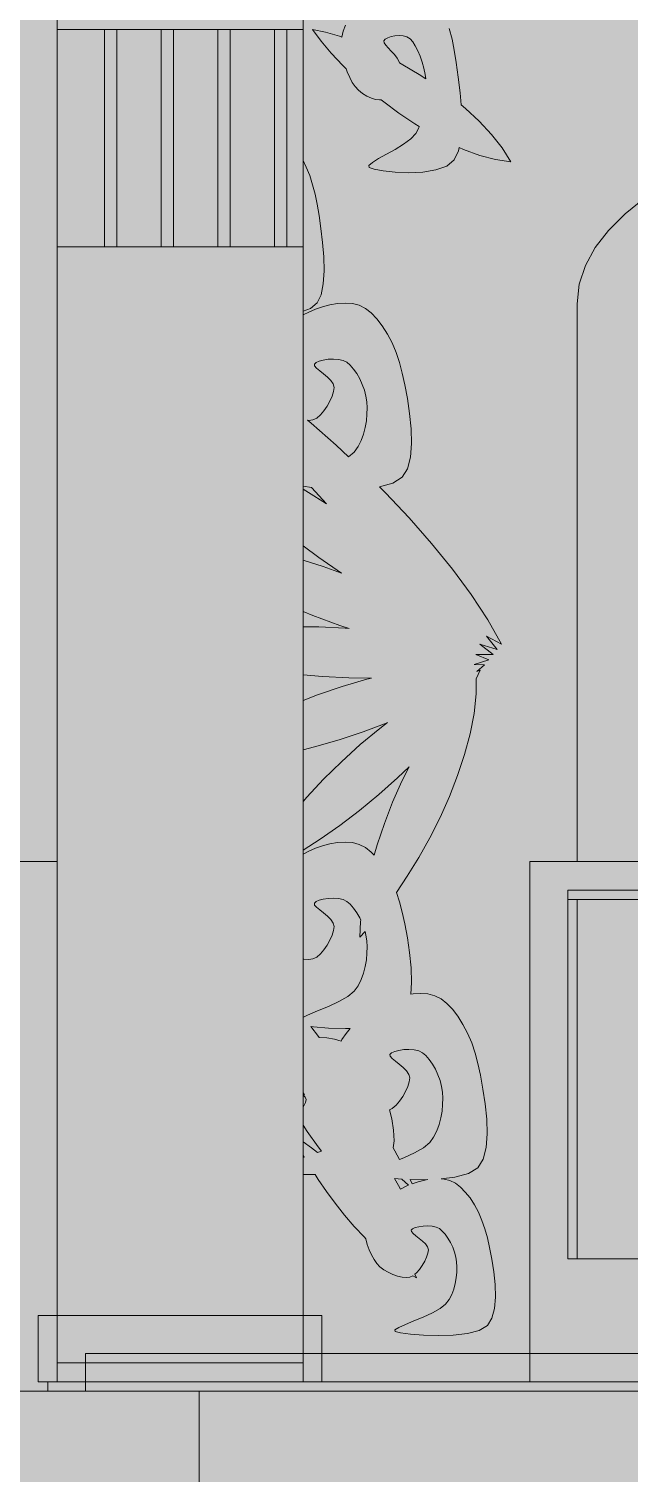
# Model space of a CAD drawing. Header units: millimetres. Extents: x -2412 to 16214, y -1176 to 12015.
# Drawn here: x 10244 to 11214, y 3486 to 5818 of the extents above; entities that cross this region are included whole.
import ezdxf

# ---------------------------------------------------------------- set-up
doc = ezdxf.new("R2010")
doc.units = ezdxf.units.MM
for name, color, linetype, lineweight, true_color in [('00_WHITE_BACKGROUND', 7, 'Continuous', 18, 0xffffff), ('01_STRUCTURE', 7, 'Continuous', 18, 0x000000), ('02_CORNICES', 7, 'Continuous', 18, 0x000000), ('03_FRAMES_DOORS', 7, 'Continuous', 18, 0x000000), ('06_ORNAMENT', 7, 'Continuous', 18, 0x000000), ('07_RAILINGS', 7, 'Continuous', 18, 0x000000)]:
    doc.layers.add(name, color=color, linetype=linetype, lineweight=lineweight, true_color=true_color)

msp = doc.modelspace()

# ---------------------------------------------------------------- linework, layer by layer
at = {"layer": '00_WHITE_BACKGROUND', "lineweight": 18, "true_color": 0xffffff}
msp.add_solid([(-2412.2137, -1175.5725), (16213.7405, -1175.5725), (-2412.2137, 12015.2672), (16213.7405, 12015.2672)], dxfattribs=at)
at = {"layer": '01_STRUCTURE', "color": 7, "lineweight": 18, "true_color": 0x000000}
for points in [[(10290.0763, 5465.6489), (10290.0763, 5816.7939), (10290.0763, 5969.4656), (10290.0763, 6564.8855)], [(13190.8397, 6244.2748), (10931.2977, 6244.2748), (10931.2977, 6155.6183), (10931.2977, 6015.2672), (10891.771, 6015.2672), (10687.0229, 6015.2672), (10687.0229, 5969.4656), (10687.0229, 5816.7939), (10687.0229, 5605.2519)], [(10290.0763, 5465.6489), (10366.4122, 5465.6489), (10386.2595, 5465.6489), (10458.0153, 5465.6489), (10477.8626, 5465.6489), (10549.6183, 5465.6489), (10569.4656, 5465.6489), (10641.2214, 5465.6489), (10661.0687, 5465.6489), (10687.0229, 5465.6489), (10687.0229, 5362.1832), (10687.0229, 5355.8168)], [(10290.0763, 4473.2824), (10290.0763, 5465.6489)], [(10183.2061, 5358.7786), (10183.2061, 4473.2824), (10290.0763, 4473.2824)], [(10687.0229, 4485.5878), (10687.0229, 4316.4733), (10687.0229, 4223.4809), (10687.0229, 4222.0763), (10687.0229, 4209.0229), (10687.0229, 4187.8321), (10687.0229, 4164.9008), (10687.0229, 4152.5344), (10687.0229, 4122.8855), (10687.0229, 4100.229), (10687.0229, 4099.2061), (10687.0229, 4096.6718), (10687.0229, 4076.7328)], [(10687.0229, 3740.458), (10290.0763, 3740.458), (10290.0763, 4473.2824)], [(10687.0229, 3664.1221), (10335.8779, 3664.1221), (10290.0763, 3664.1221)], [(10519.084, 2061.0687), (10519.084, 2305.3435), (10519.084, 2641.2214), (10519.084, 2961.8321), (10519.084, 3267.1756), (10519.084, 3282.4427), (10519.084, 3297.7099), (10519.084, 3389.313), (10519.084, 3618.3206)]]:
    msp.add_lwpolyline(points, dxfattribs=at)
at = {"layer": '02_CORNICES', "color": 7, "lineweight": 18, "true_color": 0x000000}
for points in [[(10290.0763, 3740.458), (10259.542, 3740.458), (10259.542, 3633.5878), (10274.8092, 3633.5878)], [(10717.5573, 3679.3893), (10717.5573, 3740.458), (10687.0229, 3740.458)], [(10717.5573, 3679.3893), (10687.0229, 3679.3893), (10335.8779, 3679.3893), (10335.8779, 3664.1221), (10335.8779, 3633.5878)], [(13404.5802, 3679.3893), (13068.7023, 3679.3893), (11053.4351, 3679.3893), (10717.5573, 3679.3893)], [(10717.5573, 3633.5878), (10717.5573, 3679.3893)], [(10335.8779, 3633.5878), (10290.0763, 3633.5878), (10274.8092, 3633.5878)], [(10274.8092, 3633.5878), (10274.8092, 3618.3206), (10335.8779, 3618.3206)], [(10687.0229, 3633.5878), (10335.8779, 3633.5878)], [(10335.8779, 3633.5878), (10335.8779, 3618.3206)], [(10335.8779, 3618.3206), (10519.084, 3618.3206), (13938.9313, 3618.3206), (13938.9313, 3633.5878)], [(13068.7023, 3633.5878), (11053.4351, 3633.5878)]]:
    msp.add_lwpolyline(points, dxfattribs=at)
at = {"layer": '03_FRAMES_DOORS', "color": 7, "lineweight": 18, "true_color": 0x000000}
for points in [[(11941.4198, 5782.9924), (11901.542, 5775.8015), (11854.5038, 5766.6412), (11805.542, 5756.3664), (11755.1298, 5744.9924), (11703.7252, 5732.5038), (11651.8015, 5718.8702), (11599.8321, 5704.1069), (11548.2901, 5688.1985), (11497.6336, 5671.145), (11448.3359, 5652.9313), (11400.855, 5633.5573), (11355.6794, 5613.0076), (11313.2672, 5591.2672), (11274.0916, 5568.3511), (11238.6107, 5544.229), (11207.313, 5518.916), (11180.6412, 5492.3969), (11159.0992, 5464.6565), (11143.1145, 5435.6794), (11133.1908, 5405.4809), (11129.771, 5374.0458), (11129.771, 4473.2824), (11236.6412, 4473.2824)], [(11129.771, 4412.2137), (11129.771, 3832.0611)]]:
    msp.add_lwpolyline(points, dxfattribs=at)
at = {"layer": '06_ORNAMENT', "color": 7, "lineweight": 18, "true_color": 0x000000}
for points in [[(10755.4809, 5823.8015), (10751.7557, 5813.7405), (10749.9847, 5804.2901), (10745.8626, 5805.771), (10723.0992, 5812.4122), (10702.2901, 5816.7939), (10716.2137, 5798.0305), (10732.5954, 5778.5649), (10751.1603, 5758.7176), (10756.9924, 5753.0382), (10758.5802, 5748.2595), (10762.4122, 5739.0382), (10766.4122, 5731.2977), (10771.084, 5724.6718), (10776.8397, 5718.626), (10783.374, 5713.3435), (10790.3511, 5708.9618), (10797.4046, 5705.6641), (10804.2443, 5703.6031), (10810.5038, 5702.9313), (10813.084, 5703.3588), (10817.3282, 5699.8931), (10841.9542, 5681.5725), (10867.4351, 5664.4122), (10874.855, 5659.9389), (10874.1679, 5658.1985), (10869.0076, 5648.855), (10860.9771, 5640.0611), (10849.374, 5631.3893), (10835.8015, 5623.0534), (10821.8321, 5615.2672), (10809.0687, 5608.2443), (10799.0992, 5602.1985), (10793.5115, 5597.3435), (10793.8931, 5593.8931), (10801.8321, 5591.084), (10816.5191, 5588.3511), (10835.8931, 5586.3053), (10857.9084, 5585.4962), (10880.4885, 5586.5038), (10901.6336, 5589.8779), (10919.2519, 5596.229), (10931.2977, 5606.1069), (10938.1985, 5620.8092), (10939.2366, 5626.0763), (10946.229, 5622.9466), (10972.3817, 5613.5115), (10998.0305, 5606.7786), (11022.9008, 5603.0534), (11008.5802, 5625.4656), (10991.2977, 5647.3435), (10971.4656, 5668.5649), (10949.4809, 5688.9771), (10942.3664, 5694.8092), (10940.8244, 5714.4733), (10937.8626, 5739.7863), (10934.5191, 5763.1603), (10931.2977, 5783.2061), (10927.8015, 5800.9466), (10923.3435, 5818.1221)], [(10687.0229, 5362.1832), (10698.8702, 5366.3817), (10709.9237, 5375.2672), (10716.2443, 5388.5038), (10719.8015, 5406.0916), (10721.0687, 5426.8244), (10720.5191, 5449.4656), (10718.6565, 5472.7939), (10715.9389, 5495.5878), (10712.8702, 5516.6107), (10709.9237, 5534.6565), (10706.7176, 5550.626), (10702.626, 5566.0916), (10697.7863, 5580.7786), (10692.2901, 5594.4275), (10687.0229, 5605.2519), (10687.0229, 5465.6489)], [(10687.0229, 3968.3359), (10706.3969, 3967.9847), (10711.5725, 3959.9237), (10724.7786, 3940.8397), (10739.0076, 3921.7252), (10754.0611, 3902.8702), (10769.8168, 3884.5496), (10786.1069, 3867.0382), (10788.7328, 3864.4733), (10790.855, 3855.4198), (10793.9084, 3846.5649), (10797.6183, 3838.3053), (10801.771, 3830.916), (10806.1069, 3824.7328), (10811.1603, 3819.4351), (10817.4046, 3814.5954), (10824.4885, 3810.3664), (10832.0305, 3806.8702), (10839.6794, 3804.229), (10847.084, 3802.5802), (10853.8779, 3802.0458), (10859.6947, 3802.7481), (10864.2443, 3804.8397), (10870.229, 3801.5267), (10867.8168, 3807.4962), (10870.1679, 3809.3893), (10875.1298, 3814.9466), (10879.6641, 3821.374), (10883.5573, 3828.229), (10886.626, 3835.0382), (10888.6565, 3841.3588), (10889.4656, 3846.7176), (10888.2443, 3851.4656), (10884.8397, 3856.1985), (10880.0305, 3860.8092), (10874.5802, 3865.1908), (10869.2519, 3869.2519), (10864.8092, 3872.8855), (10862.0305, 3875.9847), (10861.6794, 3878.4733), (10864, 3880.5649), (10868.3511, 3882.458), (10874.1985, 3884), (10881.0382, 3885.0382), (10888.2901, 3885.4046), (10895.4504, 3884.9466), (10901.9695, 3883.4962), (10907.3282, 3880.916), (10911.9695, 3876.9924), (10916.5954, 3871.771), (10921.0687, 3865.5267), (10925.1908, 3858.4733), (10928.8244, 3850.8702), (10931.8015, 3842.9618), (10933.9542, 3834.9771), (10935.1145, 3827.1756), (10935.4962, 3819.1603), (10935.3435, 3810.5344), (10934.5496, 3801.5267), (10933.0076, 3792.3664), (10930.6107, 3783.2824), (10927.2519, 3774.5038), (10922.8397, 3766.2595), (10917.2519, 3758.7786), (10908.5496, 3751.7405), (10895.9847, 3744.8092), (10881.2672, 3738.1374), (10866.1527, 3731.9084), (10852.3206, 3726.2901), (10841.5267, 3721.4504), (10835.4656, 3717.5725), (10835.8779, 3714.8092), (10844.4885, 3712.5496), (10860.3969, 3710.3817), (10881.374, 3708.7328), (10905.2214, 3708.0916), (10929.6947, 3708.8855), (10952.5954, 3711.6031), (10971.6794, 3716.6718), (10984.7328, 3724.5802), (10992.2137, 3736.3511), (10996.4122, 3751.9847), (10997.9084, 3770.4122), (10997.2672, 3790.5344), (10995.0534, 3811.2672), (10991.8473, 3831.5267), (10988.2137, 3850.2137), (10984.7328, 3866.2595), (10980.9466, 3880.458), (10976.1069, 3894.1985), (10970.3817, 3907.2519), (10963.8931, 3919.3893), (10956.7786, 3930.3817), (10949.1908, 3940), (10941.2672, 3948.0153), (10933.1298, 3954.1985), (10924.4275, 3958.3969), (10914.8702, 3960.7634), (10910.1374, 3961.1145), (10932.3817, 3963.8321), (10954.3969, 3969.8473), (10969.4656, 3979.2366), (10978.0916, 3993.2061), (10982.9313, 4011.7863), (10984.6565, 4033.6641), (10983.9237, 4057.5573), (10981.374, 4082.1832), (10977.6794, 4106.229), (10973.4962, 4128.4275), (10969.4656, 4147.4809), (10965.084, 4164.3359), (10959.5115, 4180.6565), (10952.9008, 4196.1527), (10945.4198, 4210.5649), (10937.2214, 4223.6183), (10928.458, 4235.0534), (10919.313, 4244.5649), (10909.9237, 4251.9084), (10899.8779, 4256.9008), (10888.855, 4259.7099), (10877.1145, 4260.6107), (10864.9771, 4259.8779), (10861.0534, 4259.2214), (10862.5191, 4277.9389), (10861.7863, 4301.8321), (10859.2366, 4326.458), (10855.542, 4350.5038), (10851.3588, 4372.7023), (10847.3282, 4391.7557), (10842.9466, 4408.6107), (10837.8168, 4423.6794), (10855.3588, 4449.771), (10873.9542, 4480.0763), (10891.6947, 4511.8931), (10908.2901, 4544.8092), (10923.4198, 4578.458), (10936.7786, 4612.4427), (10948.0611, 4646.3969), (10956.9771, 4679.9084), (10963.2214, 4712.6107), (10966.458, 4744.1221), (10966.4275, 4768.3359), (10973.2824, 4782.4427), (10967.6641, 4780.2595), (10980.1527, 4790.8397), (10963.6183, 4791.374), (10987.0229, 4799.2366), (10966.3511, 4807.8931), (10993.8931, 4807.6336), (10972.7328, 4824.2595), (11000.7634, 4816.0305), (10983.4351, 4837.4962), (11007.6336, 4824.4275), (10985.3893, 4863.9084), (10958.7023, 4904.4885), (10928.2137, 4945.6947), (10894.5344, 4987.084), (10858.2901, 5028.2137), (10820.0916, 5068.6412), (10810.3206, 5078.3511), (10832.2595, 5084.3511), (10847.3282, 5093.7405), (10855.9542, 5107.7099), (10860.7939, 5126.2901), (10862.5191, 5148.1679), (10861.7863, 5172.0611), (10859.2366, 5196.687), (10855.542, 5220.7328), (10851.3588, 5242.9313), (10847.3282, 5261.9847), (10842.9466, 5278.8397), (10837.374, 5295.1603), (10830.7634, 5310.6565), (10823.2824, 5325.0687), (10815.084, 5338.1221), (10806.3206, 5349.5573), (10797.1756, 5359.0687), (10787.7863, 5366.4122), (10777.7405, 5371.4046), (10766.7176, 5374.2137), (10754.9771, 5375.1145), (10742.8397, 5374.3817), (10730.5954, 5372.3053), (10718.5496, 5369.1298), (10706.9771, 5365.145), (10696.1832, 5360.6107), (10687.0229, 5355.8168), (10687.0229, 5192.0763), (10687.0229, 5186.7023), (10687.0229, 5092.3053), (10687.0229, 5092.2748), (10687.0229, 5079.2519)], [(10687.0229, 5079.2519), (10700.4885, 5077.3588), (10725.0992, 5051.084), (10704.5649, 5064.0458), (10687.0229, 5074.3664)], [(10687.0229, 5079.2519), (10687.0229, 5074.3664)], [(10687.0229, 5074.3664), (10687.0229, 4982.9466)], [(10687.0229, 4982.9466), (10712.5649, 4964.1832), (10749.2824, 4938.9771), (10719.5267, 4949.6489), (10687.0229, 4960.0458)], [(10687.0229, 4982.9466), (10687.0229, 4960.0458)], [(10687.0229, 4960.0458), (10687.0229, 4877.2366)], [(10687.0229, 4877.2366), (10702.6412, 4870.8702), (10746.5191, 4854.7634), (10761.6794, 4849.8473), (10755.1756, 4850.3969), (10712.5191, 4852.2595), (10687.0229, 4852.3817)], [(10687.0229, 4877.2366), (10687.0229, 4852.3817)], [(10687.0229, 4852.3817), (10687.0229, 4774.9313)], [(10687.0229, 4774.9313), (10718.6412, 4772.0611), (10760.8092, 4769.8931), (10797.542, 4769.5267), (10790.2443, 4767.7405), (10750.1832, 4755.9847), (10710.5954, 4742.5191), (10687.0229, 4733.4504)], [(10687.0229, 4774.9313), (10687.0229, 4733.4504)], [(10687.0229, 4733.4504), (10687.0229, 4653.9542)], [(10687.0229, 4653.9542), (10705.5115, 4658.5344), (10745.1908, 4669.9389), (10784.4427, 4682.9313), (10822.7023, 4697.4351), (10823.5725, 4697.8015), (10810.9924, 4688.3053), (10779.5267, 4662.1527), (10749.1756, 4634.626), (10720.2595, 4606.2137), (10693.0992, 4577.3588), (10687.0229, 4570.3664)], [(10687.0229, 4653.9542), (10687.0229, 4570.3664)], [(10687.0229, 4570.3664), (10687.0229, 4491.6031)], [(10687.0229, 3968.3359), (10687.0229, 3740.458), (10687.0229, 3679.3893), (10687.0229, 3664.1221), (10687.0229, 3633.5878), (10717.5573, 3633.5878), (11053.4351, 3633.5878), (11053.4351, 3679.3893), (11053.4351, 4473.2824), (11129.771, 4473.2824)], [(10687.0229, 4316.4733), (10688.5038, 4316.1374), (10696.3359, 4315.4962), (10703.0534, 4316.3359), (10709.1145, 4319.2214), (10715.1298, 4324.229), (10720.8702, 4330.8244), (10726.0916, 4338.458), (10730.5954, 4346.5954), (10734.1374, 4354.687), (10736.4733, 4362.1832), (10737.4046, 4368.5496), (10736, 4374.1985), (10732.0763, 4379.8168), (10726.5191, 4385.2824), (10720.229, 4390.4885), (10714.0763, 4395.2977), (10708.9618, 4399.6183), (10705.7557, 4403.313), (10705.3435, 4406.2595), (10708.0153, 4408.7481), (10713.0382, 4410.9924), (10719.8015, 4412.8244), (10727.6794, 4414.0611), (10736.0458, 4414.4885), (10744.3053, 4413.9389), (10751.8321, 4412.229), (10758.0153, 4409.1603), (10763.374, 4404.4885), (10768.7176, 4398.3053), (10773.8626, 4390.8855), (10778.626, 4382.5038), (10780.3359, 4378.8092), (10780.0305, 4376.458), (10778.626, 4351.145), (10787.2061, 4360.4275), (10788.7328, 4354.6107), (10790.0763, 4345.3435), (10790.5191, 4335.8321), (10790.3511, 4325.5878), (10789.4198, 4314.8855), (10787.6489, 4304), (10784.8702, 4293.2214), (10781.0076, 4282.7939), (10775.9084, 4273.0076), (10769.4656, 4264.1221), (10759.4198, 4255.771), (10744.916, 4247.5267), (10727.9542, 4239.6183), (10710.5038, 4232.2137), (10694.5496, 4225.542), (10687.8168, 4222.4427), (10687.0229, 4223.4809)], [(11527.8321, 4412.2137), (11343.5115, 4412.2137), (11312.9771, 4412.2137), (11236.6412, 4412.2137), (11129.771, 4412.2137), (11114.5038, 4412.2137)], [(10687.0229, 4100.229), (10689.6031, 4096.6565), (10687.0229, 4099.2061)], [(10687.0229, 4048.1374), (10687.0229, 4076.7328), (10688.5038, 4078.9466), (10691.1603, 4084.4733), (10692.2137, 4089.1603), (10690.6107, 4093.313), (10687.0229, 4096.6718)], [(10687.0229, 4048.1374), (10694, 4037.7099), (10711.771, 4012.6718), (10716.8244, 4005.9389), (10710.4122, 4003.5725), (10700.5038, 4011.3588), (10687.0229, 4020.9313)], [(10687.0229, 4048.1374), (10687.0229, 4020.9313)], [(10687.0229, 4020.9313), (10687.0229, 4000.1527)], [(10687.0229, 4000.1527), (10688.7328, 3996.9466), (10689.0382, 3996.4427), (10687.0229, 3995.8321)], [(10687.0229, 4000.1527), (10687.0229, 3995.8321)], [(10687.0229, 3995.8321), (10687.0229, 3968.3359)]]:
    msp.add_lwpolyline(points, dxfattribs=at)
for points in [[(10817.7099, 5798.4733), (10819.8473, 5801.084), (10823.8626, 5803.4656), (10829.2672, 5805.3893), (10835.5725, 5806.6718), (10842.2748, 5807.1298), (10848.8855, 5806.5649), (10854.9008, 5804.7634), (10859.8473, 5801.5267), (10864.1374, 5796.6107), (10868.4122, 5790.1069), (10872.5191, 5782.2901), (10876.3359, 5773.4656), (10879.6947, 5763.9695), (10882.4275, 5754.0763), (10884.4122, 5744.1069), (10885.2061, 5737.0382), (10874.8244, 5743.8931), (10848.3817, 5759.6031), (10842.6107, 5762.7023), (10842.229, 5764.7176), (10839.0992, 5770.6412), (10834.6565, 5776.3969), (10829.6183, 5781.8626), (10824.7023, 5786.9466), (10820.5954, 5791.4809), (10818.0305, 5795.374)], [(10694.458, 5185.8779), (10696.3359, 5185.7252), (10703.0534, 5186.5649), (10709.1145, 5189.4504), (10715.1298, 5194.458), (10720.8702, 5201.0534), (10726.0916, 5208.687), (10730.5954, 5216.8244), (10734.1374, 5224.916), (10736.4733, 5232.4122), (10737.4046, 5238.7786), (10736, 5244.4275), (10732.0763, 5250.0458), (10726.5191, 5255.5115), (10720.229, 5260.7176), (10714.0763, 5265.5267), (10708.9618, 5269.8473), (10705.7557, 5273.542), (10705.3435, 5276.4885), (10708.0153, 5278.9771), (10713.0382, 5281.2214), (10719.8015, 5283.0534), (10727.6794, 5284.2901), (10736.0458, 5284.7176), (10744.3053, 5284.1679), (10751.8321, 5282.458), (10758.0153, 5279.3893), (10763.374, 5274.7176), (10768.7176, 5268.5344), (10773.8626, 5261.1145), (10778.626, 5252.7328), (10782.8244, 5243.7099), (10786.2443, 5234.3206), (10788.7328, 5224.8397), (10790.0763, 5215.5725), (10790.5191, 5206.0611), (10790.3511, 5195.8168), (10789.4198, 5185.1145), (10787.6489, 5174.229), (10784.8702, 5163.4504), (10781.0076, 5153.0229), (10775.9084, 5143.2366), (10769.4656, 5134.3511), (10760.3969, 5126.8092), (10740.3664, 5145.5878), (10700.0611, 5181.2061)], [(10687.0229, 4491.6031), (10714.5954, 4509.3893), (10746.5038, 4531.7863), (10778.3359, 4555.9542), (10809.6183, 4581.6489), (10839.8473, 4608.5954), (10858.229, 4626.4885), (10846.8092, 4603.4504), (10831.8168, 4569.2672), (10818.5038, 4534.8397), (10806.9313, 4500.626), (10802.0305, 4483.7863), (10797.1756, 4488.8397), (10787.7863, 4496.1832), (10777.7405, 4501.1756), (10766.7176, 4503.9847), (10754.9771, 4504.8855), (10742.8397, 4504.1527), (10730.5954, 4502.0763), (10718.5496, 4498.9008), (10706.9771, 4494.916), (10696.1832, 4490.3817), (10687.0229, 4485.5878)], [(10699.4504, 4207.2672), (10703.8626, 4206.6565), (10728.0763, 4204.7023), (10755.5878, 4203.9237), (10763.4351, 4204.1985), (10756.4885, 4196), (10749.6947, 4186.0458), (10748.4427, 4183.4809), (10737.9389, 4186.8855), (10725.4198, 4188.9466), (10712.9771, 4189.5725), (10712, 4190.9008)], [(10826.8244, 4072.8397), (10831.2519, 4074.9466), (10837.2672, 4079.9542), (10843.0076, 4086.5496), (10848.229, 4094.1832), (10852.7328, 4102.3206), (10856.2748, 4110.4122), (10858.6107, 4117.9084), (10859.542, 4124.2748), (10858.1374, 4129.9237), (10854.2137, 4135.542), (10848.6565, 4141.0076), (10842.3664, 4146.2137), (10836.2137, 4151.0229), (10831.0992, 4155.3435), (10827.8931, 4159.0382), (10827.4809, 4161.9847), (10830.1527, 4164.4733), (10835.1756, 4166.7176), (10841.9389, 4168.5496), (10849.8168, 4169.7863), (10858.1832, 4170.2137), (10866.4427, 4169.6641), (10873.9695, 4167.9542), (10880.1527, 4164.8855), (10885.5115, 4160.2137), (10890.855, 4154.0305), (10896, 4146.6107), (10900.7634, 4138.229), (10904.9618, 4129.2061), (10908.3817, 4119.8168), (10910.8702, 4110.3359), (10912.2137, 4101.0687), (10912.6565, 4091.5573), (10912.4885, 4081.313), (10911.5573, 4070.6107), (10909.7863, 4059.7252), (10907.0076, 4048.9466), (10903.145, 4038.5191), (10898.0458, 4028.7328), (10891.6031, 4019.8473), (10881.5573, 4011.4962), (10867.0534, 4003.2519), (10850.0916, 3995.3435), (10843.0534, 3992.3511), (10835.4198, 4006.3817), (10832.6412, 4011.0534), (10834.0153, 4022.3969), (10833.1756, 4040), (10830.2901, 4058.1374)], [(10834.8244, 3961.6641), (10846.6412, 3960.7176), (10857.374, 3950.7939), (10853.7405, 3949.313), (10844.5649, 3944.6412), (10841.3435, 3950.6565)], [(10859.9084, 3960.1527), (10877.7252, 3959.6489), (10888.8244, 3960.0305), (10883.5725, 3959.1603), (10873.1298, 3956.4885), (10863.2977, 3953.1908)]]:
    msp.add_lwpolyline(points, close=True, dxfattribs=at)
at = {"layer": '07_RAILINGS', "color": 7, "lineweight": 18, "true_color": 0x000000}
for points in [[(10290.0763, 5816.7939), (10366.4122, 5816.7939)], [(10366.4122, 5816.7939), (10386.2595, 5816.7939)], [(10366.4122, 5465.6489), (10366.4122, 5816.7939)], [(10386.2595, 5816.7939), (10458.0153, 5816.7939)], [(10386.2595, 5816.7939), (10386.2595, 5465.6489)], [(10458.0153, 5816.7939), (10477.8626, 5816.7939)], [(10458.0153, 5465.6489), (10458.0153, 5816.7939)], [(10477.8626, 5816.7939), (10549.6183, 5816.7939)], [(10477.8626, 5816.7939), (10477.8626, 5465.6489)], [(10549.6183, 5816.7939), (10569.4656, 5816.7939)], [(10549.6183, 5465.6489), (10549.6183, 5816.7939)], [(10569.4656, 5816.7939), (10641.2214, 5816.7939)], [(10569.4656, 5816.7939), (10569.4656, 5465.6489)], [(10641.2214, 5816.7939), (10661.0687, 5816.7939)], [(10641.2214, 5465.6489), (10641.2214, 5816.7939)], [(10661.0687, 5816.7939), (10687.0229, 5816.7939)], [(10661.0687, 5816.7939), (10661.0687, 5465.6489)], [(11312.9771, 4427.4809), (11114.5038, 4427.4809), (11114.5038, 4412.2137), (11114.5038, 3832.0611), (11129.771, 3832.0611), (11236.6412, 3832.0611), (11312.9771, 3832.0611)], [(10290.0763, 3633.5878), (10290.0763, 3664.1221), (10290.0763, 3740.458)], [(10274.8092, 3618.3206), (8687.0229, 3618.3206)]]:
    msp.add_lwpolyline(points, dxfattribs=at)

doc.saveas('drawing.dxf')
